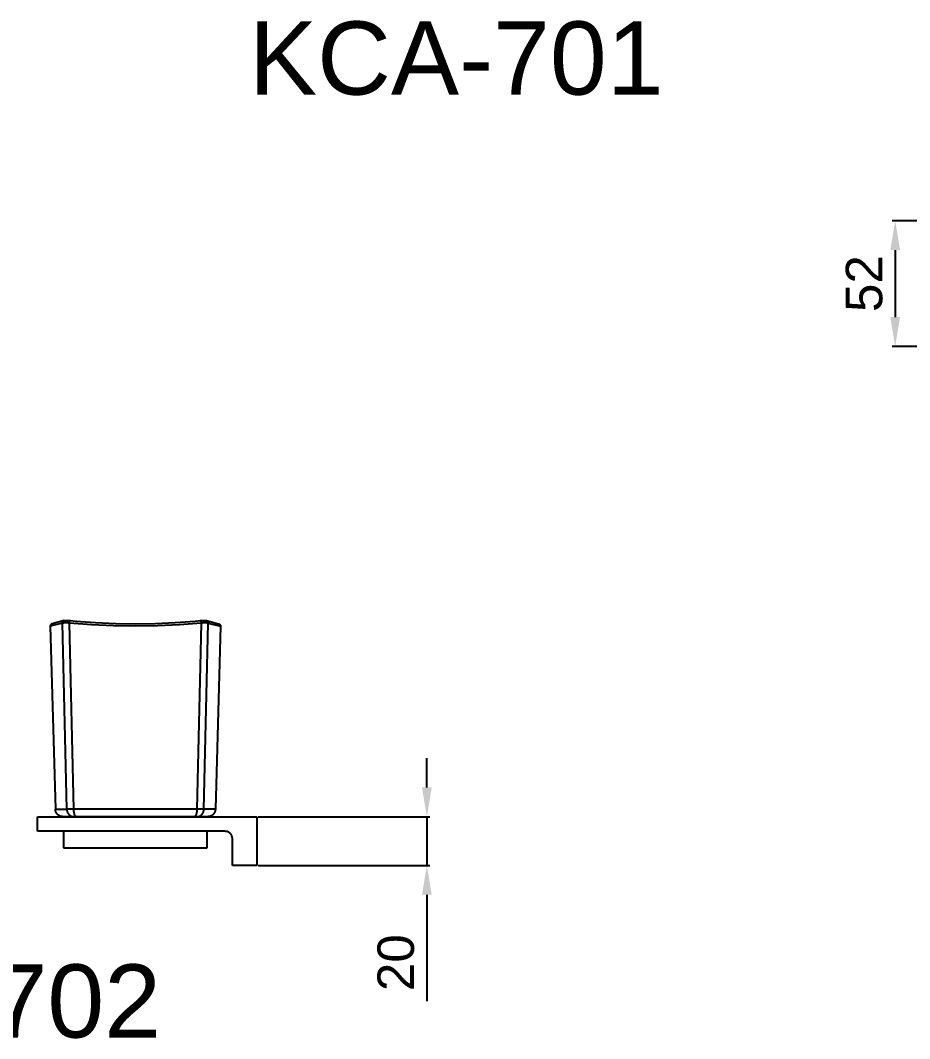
# Model space of a CAD drawing. Header units: millimetres. Extents: x 2219 to 3269, y 1238 to 2723.
# Drawn here: x 2551.2 to 2915.9, y 1879.4 to 2296.8 of the extents above; entities that cross this region are included whole.
import ezdxf

# ---------------------------------------------------------------- set-up
doc = ezdxf.new("R2010")
doc.units = ezdxf.units.MM
doc.layers.add('DIM2', color=3, linetype='Continuous')
doc.layers.add('main', color=7, linetype='Continuous')
doc.styles.add('Arial Regular', font='arial.ttf')
doc.styles.get("Standard").update_dxf_attribs({"font": 'arial.ttf'})
doc.dimstyles.new('ISO-25', dxfattribs={"dimtxt": 2.5, "dimasz": 2.5, "dimexe": 1.25, "dimexo": 0.625, "dimtad": 1, "dimtxsty": 'Standard', "dimcen": 2.5, "dimadec": 0, "dimazin": 0, "dimtfac": 1, "dimtmove": 0, "dimatfit": 3, "dimfxl": 1, "dimarcsym": 0})

# ---------------------------------------------------------------- blocks, each defined once
blk = doc.blocks.new('*D46')
at = {"layer": 'Defpoints', "color": 0, "transparency": 16777216}
for p in [(2960.73, 2214.68), (2909.99, 2163.18), (2940.73, 2163.18)]:
    blk.add_point(p, dxfattribs=at)
at = {"layer": 'DIM2', "color": 0, "lineweight": -2, "transparency": 16777216}
for p, q in [((2960.11, 2214.68), (2908.74, 2214.68)), ((2909.99, 2202.68), (2909.99, 2175.18)), ((2940.11, 2163.18), (2908.74, 2163.18))]:
    blk.add_line(p, q, dxfattribs=at)
at = {"layer": 'DIM2', "color": 0, "transparency": 16777216}
for points in [[(2907.99, 2202.68), (2911.99, 2202.68), (2909.99, 2214.68)], [(2907.99, 2175.18), (2911.99, 2175.18), (2909.99, 2163.18)]]:
    blk.add_solid(points, dxfattribs=at)
at = {"layer": 'DIM2', "color": 0, "transparency": 16777216, "insert": (2897.33, 2188.93), "char_height": 15, "attachment_point": 5, "rotation": 90}
blk.add_mtext('52', dxfattribs=at)
blk = doc.blocks.new('*D33')
at = {"layer": 'Defpoints', "color": 0, "transparency": 16777216}
for p in [(2648.15, 1970.41), (2648.15, 1950.41), (2717.9, 1950.41)]:
    blk.add_point(p, dxfattribs=at)
at = {"layer": 'DIM2', "color": 0, "lineweight": -2, "transparency": 16777216}
for p, q in [((2717.9, 1982.41), (2717.9, 1994.41)), ((2648.77, 1970.41), (2719.15, 1970.41)), ((2717.9, 1970.41), (2717.9, 1950.41)), ((2648.77, 1950.41), (2719.15, 1950.41)), ((2717.9, 1938.41), (2717.9, 1894.72))]:
    blk.add_line(p, q, dxfattribs=at)
at = {"layer": 'DIM2', "color": 0, "transparency": 16777216}
for points in [[(2715.9, 1982.41), (2719.9, 1982.41), (2717.9, 1970.41)], [(2715.9, 1938.41), (2719.9, 1938.41), (2717.9, 1950.41)]]:
    blk.add_solid(points, dxfattribs=at)
at = {"layer": 'DIM2', "color": 0, "transparency": 16777216, "insert": (2705.24, 1910.57), "char_height": 15, "attachment_point": 5, "rotation": 90}
blk.add_mtext('20', dxfattribs=at)

msp = doc.modelspace()

# ---------------------------------------------------------------- linework, layer by layer
at = {"layer": 'main'}
for p, q in [((2568.45, 2049.72), (2563.42, 2048.44)), ((2569.15, 2050.77), (2564.27, 2049.51)), ((2568.45, 2049.95), (2568.46, 2049.98)), ((2568.45, 2049.91), (2568.45, 2049.95)), ((2568.45, 2049.88), (2568.45, 2049.91)), ((2568.45, 2049.85), (2568.45, 2049.88)), ((2568.45, 2049.81), (2568.45, 2049.85)), ((2568.45, 2049.78), (2568.45, 2049.81)), ((2568.45, 2049.75), (2568.45, 2049.78)), ((2568.69, 2049.76), (2568.45, 2049.72)), ((2568.45, 2049.72), (2568.45, 2049.75)), ((2568.45, 2049.71), (2568.45, 2049.72)), ((2570.24, 1973.46), (2568.45, 2049.71)), ((2568.46, 2049.98), (2568.47, 2050.01)), ((2568.47, 2050.05), (2568.48, 2050.08)), ((2568.47, 2050.01), (2568.47, 2050.05)), ((2568.48, 2050.08), (2568.49, 2050.11)), ((2568.48, 2050.05), (2568.48, 2050.05)), ((2568.49, 2050.11), (2568.5, 2050.14)), ((2568.5, 2050.14), (2568.51, 2050.17)), ((2568.51, 2050.17), (2568.52, 2050.2)), ((2568.52, 2050.2), (2568.54, 2050.23)), ((2568.54, 2050.23), (2568.55, 2050.26)), ((2568.55, 2050.26), (2568.57, 2050.29)), ((2568.57, 2050.29), (2568.58, 2050.32)), ((2568.58, 2050.32), (2568.6, 2050.35)), ((2568.6, 2050.35), (2568.62, 2050.38)), ((2568.62, 2050.38), (2568.64, 2050.4)), ((2568.64, 2050.4), (2568.66, 2050.43)), ((2568.66, 2050.43), (2568.68, 2050.46)), ((2568.68, 2050.46), (2568.7, 2050.48)), ((2568.92, 2049.8), (2568.69, 2049.76)), ((2568.7, 2050.48), (2568.72, 2050.5)), ((2568.72, 2050.5), (2568.75, 2050.53)), ((2568.75, 2050.53), (2568.77, 2050.55)), ((2568.77, 2050.55), (2568.8, 2050.57)), ((2568.8, 2050.57), (2568.82, 2050.59)), ((2568.82, 2050.59), (2568.85, 2050.61)), ((2568.85, 2050.61), (2568.88, 2050.63)), ((2568.88, 2050.63), (2568.91, 2050.65)), ((2568.91, 2050.65), (2568.93, 2050.67)), ((2569.16, 2049.83), (2568.92, 2049.8)), ((2568.93, 2050.67), (2568.96, 2050.68)), ((2568.96, 2050.68), (2568.99, 2050.7)), ((2568.99, 2050.7), (2569.02, 2050.71)), ((2569.02, 2050.71), (2569.05, 2050.72)), ((2569.05, 2050.72), (2569.08, 2050.74)), ((2569.08, 2050.74), (2569.12, 2050.75)), ((2569.12, 2050.75), (2569.15, 2050.76)), ((2569.15, 2050.76), (2569.18, 2050.77)), ((2569.4, 2049.85), (2569.16, 2049.83)), ((2569.18, 2050.77), (2569.21, 2050.77)), ((2569.21, 2050.77), (2569.24, 2050.78)), ((2569.24, 2050.78), (2569.28, 2050.78)), ((2569.28, 2050.78), (2569.31, 2050.79)), ((2569.31, 2050.79), (2569.34, 2050.79)), ((2569.34, 2050.79), (2569.38, 2050.79)), ((2569.38, 2050.79), (2569.38, 2050.79)), ((2569.38, 2050.79), (2569.42, 2050.79)), ((2569.64, 2049.86), (2569.4, 2049.85)), ((2569.42, 2050.79), (2571.74, 2050.79)), ((2569.88, 2049.86), (2569.64, 2049.86)), ((2570.12, 2049.86), (2569.88, 2049.86)), ((2570.36, 2049.85), (2570.12, 2049.86)), ((2570.59, 2049.83), (2570.36, 2049.85)), ((2570.83, 2049.8), (2570.59, 2049.83)), ((2571.07, 2049.76), (2570.83, 2049.8)), ((2571.3, 2049.72), (2571.07, 2049.76)), ((2571.3, 2050.02), (2571.31, 2050.06)), ((2571.3, 2049.98), (2571.3, 2050.02)), ((2571.3, 2049.94), (2571.3, 2049.98)), ((2571.3, 2049.9), (2571.3, 2049.94)), ((2571.3, 2049.86), (2571.3, 2049.9)), ((2571.3, 2049.82), (2571.3, 2049.86)), ((2571.3, 2049.78), (2571.3, 2049.82)), ((2571.3, 2049.74), (2571.3, 2049.78)), ((2571.3, 2049.71), (2571.3, 2049.74)), ((2571.3, 2049.71), (2571.3, 2049.72)), ((2580.3, 2049.01), (2571.3, 2049.72)), ((2573.1, 1973.46), (2571.3, 2049.71)), ((2571.31, 2050.06), (2571.32, 2050.1)), ((2571.32, 2050.14), (2571.33, 2050.17)), ((2571.32, 2050.1), (2571.32, 2050.14)), ((2571.33, 2050.17), (2571.34, 2050.21)), ((2571.34, 2050.21), (2571.36, 2050.25)), ((2571.36, 2050.25), (2571.37, 2050.29)), ((2571.37, 2050.29), (2571.38, 2050.32)), ((2571.38, 2050.32), (2571.4, 2050.36)), ((2571.4, 2050.36), (2571.41, 2050.4)), ((2571.41, 2050.4), (2571.43, 2050.43)), ((2571.43, 2050.43), (2571.45, 2050.46)), ((2571.45, 2050.46), (2571.47, 2050.5)), ((2571.47, 2050.5), (2571.49, 2050.53)), ((2571.49, 2050.53), (2571.52, 2050.56)), ((2571.52, 2050.56), (2571.54, 2050.6)), ((2571.54, 2050.6), (2571.56, 2050.63)), ((2571.56, 2050.63), (2571.59, 2050.66)), ((2571.59, 2050.66), (2571.62, 2050.69)), ((2571.62, 2050.69), (2571.64, 2050.71)), ((2571.64, 2050.71), (2571.67, 2050.74)), ((2571.67, 2050.74), (2571.7, 2050.77)), ((2571.7, 2050.77), (2571.73, 2050.79)), ((2571.73, 2050.79), (2571.73, 2050.79)), ((2571.74, 2050.79), (2571.76, 2050.79)), ((2571.76, 2050.79), (2573.77, 2050.61)), ((2573.77, 2050.61), (2581.95, 2050)), ((2574.23, 2050.57), (2574.36, 2050.56)), ((2580.44, 2050.1), (2580.51, 2050.09)), ((2581.95, 2050), (2590.14, 2049.64)), ((2590.14, 2049.64), (2598.34, 2049.52)), ((2598.34, 2049.52), (2606.55, 2049.64)), ((2606.55, 2049.64), (2614.74, 2050)), ((2614.74, 2050), (2622.92, 2050.61)), ((2625.39, 2049.72), (2616.39, 2049.01)), ((2622.92, 2050.61), (2624.93, 2050.79)), ((2625.39, 2049.71), (2623.59, 1973.46)), ((2624.93, 2050.79), (2624.96, 2050.77)), ((2624.95, 2050.79), (2627.27, 2050.79)), ((2624.96, 2050.77), (2624.99, 2050.75)), ((2624.99, 2050.75), (2625.02, 2050.72)), ((2625.02, 2050.72), (2625.04, 2050.7)), ((2625.04, 2050.7), (2625.07, 2050.67)), ((2625.07, 2050.67), (2625.1, 2050.64)), ((2625.1, 2050.64), (2625.12, 2050.61)), ((2625.12, 2050.61), (2625.15, 2050.58)), ((2625.15, 2050.58), (2625.17, 2050.55)), ((2625.17, 2050.55), (2625.2, 2050.52)), ((2625.2, 2050.52), (2625.22, 2050.49)), ((2625.22, 2050.49), (2625.24, 2050.46)), ((2625.24, 2050.46), (2625.26, 2050.42)), ((2625.26, 2050.42), (2625.27, 2050.39)), ((2625.27, 2050.39), (2625.29, 2050.35)), ((2625.29, 2050.35), (2625.31, 2050.32)), ((2625.31, 2050.32), (2625.32, 2050.28)), ((2625.32, 2050.28), (2625.34, 2050.25)), ((2625.34, 2050.25), (2625.35, 2050.21)), ((2625.35, 2050.21), (2625.36, 2050.17)), ((2625.36, 2050.17), (2625.37, 2050.14)), ((2625.37, 2050.14), (2625.38, 2050.1)), ((2625.38, 2050.1), (2625.38, 2050.06)), ((2625.38, 2050.06), (2625.39, 2050.02)), ((2625.39, 2050.02), (2625.39, 2049.98)), ((2625.39, 2049.98), (2625.4, 2049.95)), ((2625.4, 2049.83), (2625.39, 2049.79)), ((2625.39, 2049.79), (2625.39, 2049.75)), ((2625.62, 2049.76), (2625.39, 2049.72)), ((2625.39, 2049.75), (2625.39, 2049.72)), ((2625.39, 2049.72), (2625.39, 2049.71)), ((2625.4, 2049.95), (2625.4, 2049.91)), ((2625.4, 2049.91), (2625.4, 2049.87)), ((2625.4, 2049.87), (2625.4, 2049.83)), ((2625.86, 2049.8), (2625.62, 2049.76)), ((2626.09, 2049.83), (2625.86, 2049.8)), ((2626.33, 2049.85), (2626.09, 2049.83)), ((2626.57, 2049.86), (2626.33, 2049.85)), ((2626.45, 1973.46), (2628.24, 2049.71)), ((2626.81, 2049.86), (2626.57, 2049.86)), ((2627.05, 2049.86), (2626.81, 2049.86)), ((2627.29, 2049.85), (2627.05, 2049.86)), ((2627.27, 2050.79), (2627.3, 2050.79)), ((2627.53, 2049.83), (2627.29, 2049.85)), ((2627.3, 2050.79), (2627.31, 2050.79)), ((2627.31, 2050.79), (2627.35, 2050.79)), ((2627.35, 2050.79), (2627.38, 2050.79)), ((2627.38, 2050.79), (2627.41, 2050.78)), ((2627.41, 2050.78), (2627.44, 2050.78)), ((2627.44, 2050.78), (2627.48, 2050.77)), ((2627.48, 2050.77), (2627.51, 2050.77)), ((2627.51, 2050.77), (2627.54, 2050.76)), ((2627.76, 2049.8), (2627.53, 2049.83)), ((2627.54, 2050.77), (2632.42, 2049.51)), ((2627.54, 2050.76), (2627.57, 2050.75)), ((2627.57, 2050.75), (2627.6, 2050.74)), ((2627.6, 2050.74), (2627.64, 2050.72)), ((2627.64, 2050.72), (2627.67, 2050.71)), ((2627.67, 2050.71), (2627.7, 2050.7)), ((2627.7, 2050.7), (2627.73, 2050.68)), ((2627.73, 2050.68), (2627.75, 2050.67)), ((2627.75, 2050.67), (2627.78, 2050.65)), ((2628, 2049.76), (2627.76, 2049.8)), ((2627.78, 2050.65), (2627.81, 2050.63)), ((2627.81, 2050.63), (2627.84, 2050.61)), ((2627.84, 2050.61), (2627.87, 2050.59)), ((2627.87, 2050.59), (2627.89, 2050.57)), ((2627.89, 2050.57), (2627.92, 2050.55)), ((2627.92, 2050.55), (2627.94, 2050.53)), ((2627.94, 2050.53), (2627.96, 2050.5)), ((2627.96, 2050.5), (2627.99, 2050.48)), ((2627.99, 2050.48), (2628.01, 2050.46)), ((2628.24, 2049.72), (2628, 2049.76)), ((2628.01, 2050.46), (2628.03, 2050.43)), ((2628.03, 2050.43), (2628.05, 2050.4)), ((2628.05, 2050.4), (2628.07, 2050.38)), ((2628.07, 2050.38), (2628.09, 2050.35)), ((2628.09, 2050.35), (2628.11, 2050.32)), ((2628.11, 2050.32), (2628.12, 2050.29)), ((2628.12, 2050.29), (2628.14, 2050.26)), ((2628.14, 2050.26), (2628.15, 2050.23)), ((2628.15, 2050.23), (2628.17, 2050.2)), ((2628.17, 2050.2), (2628.18, 2050.17)), ((2628.18, 2050.17), (2628.19, 2050.14)), ((2628.19, 2050.14), (2628.2, 2050.11)), ((2628.2, 2050.11), (2628.21, 2050.08)), ((2628.21, 2050.08), (2628.22, 2050.05)), ((2628.21, 2050.05), (2628.21, 2050.05)), ((2628.22, 2050.05), (2628.22, 2050.01)), ((2628.22, 2050.01), (2628.23, 2049.98)), ((2628.23, 2049.98), (2628.23, 2049.95)), ((2628.23, 2049.95), (2628.24, 2049.91)), ((2628.24, 2049.91), (2628.24, 2049.88)), ((2628.24, 2049.88), (2628.24, 2049.85)), ((2628.24, 2049.85), (2628.24, 2049.81)), ((2628.24, 2049.81), (2628.24, 2049.78)), ((2628.24, 2049.78), (2628.24, 2049.75)), ((2628.24, 2049.75), (2628.24, 2049.72)), ((2628.24, 2049.71), (2628.24, 2049.72)), ((2628.24, 2049.72), (2633.27, 2048.44)), ((2563.5, 2048.87), (2563.42, 2048.44)), ((2563.42, 2048.44), (2565.54, 1973.47)), ((2563.51, 2048.9), (2563.5, 2048.87)), ((2563.52, 2048.93), (2563.51, 2048.9)), ((2563.53, 2048.96), (2563.52, 2048.93)), ((2563.55, 2048.99), (2563.53, 2048.96)), ((2563.56, 2049.02), (2563.55, 2048.99)), ((2563.58, 2049.05), (2563.56, 2049.02)), ((2563.6, 2049.08), (2563.58, 2049.05)), ((2563.62, 2049.1), (2563.6, 2049.08)), ((2563.64, 2049.13), (2563.62, 2049.1)), ((2563.66, 2049.16), (2563.64, 2049.13)), ((2563.68, 2049.18), (2563.66, 2049.16)), ((2563.7, 2049.21), (2563.68, 2049.18)), ((2563.72, 2049.23), (2563.7, 2049.21)), ((2563.75, 2049.25), (2563.72, 2049.23)), ((2563.77, 2049.28), (2563.75, 2049.25)), ((2563.8, 2049.3), (2563.77, 2049.28)), ((2563.82, 2049.32), (2563.8, 2049.3)), ((2563.85, 2049.34), (2563.82, 2049.32)), ((2563.88, 2049.36), (2563.85, 2049.34)), ((2563.9, 2049.37), (2563.88, 2049.36)), ((2563.93, 2049.39), (2563.9, 2049.37)), ((2563.96, 2049.41), (2563.93, 2049.39)), ((2563.99, 2049.42), (2563.96, 2049.41)), ((2564.02, 2049.43), (2563.99, 2049.42)), ((2564.05, 2049.45), (2564.02, 2049.43)), ((2564.08, 2049.46), (2564.05, 2049.45)), ((2564.11, 2049.47), (2564.08, 2049.46)), ((2564.15, 2049.48), (2564.11, 2049.47)), ((2564.18, 2049.49), (2564.15, 2049.48)), ((2564.26, 2049.51), (2564.18, 2049.49)), ((2564.27, 2049.51), (2564.26, 2049.51)), ((2589.32, 2048.58), (2580.3, 2049.01)), ((2598.34, 2048.44), (2589.32, 2048.58)), ((2607.37, 2048.58), (2598.34, 2048.44)), ((2616.39, 2049.01), (2607.37, 2048.58)), ((2633.27, 2048.44), (2631.15, 1973.47)), ((2632.42, 2049.51), (2632.43, 2049.51)), ((2632.43, 2049.51), (2632.51, 2049.49)), ((2632.51, 2049.49), (2632.54, 2049.48)), ((2632.54, 2049.48), (2632.58, 2049.47)), ((2632.58, 2049.47), (2632.61, 2049.46)), ((2632.61, 2049.46), (2632.64, 2049.45)), ((2632.64, 2049.45), (2632.67, 2049.43)), ((2632.67, 2049.43), (2632.7, 2049.42)), ((2632.7, 2049.42), (2632.73, 2049.41)), ((2632.73, 2049.41), (2632.76, 2049.39)), ((2632.76, 2049.39), (2632.78, 2049.37)), ((2632.78, 2049.37), (2632.81, 2049.36)), ((2632.81, 2049.36), (2632.84, 2049.34)), ((2632.84, 2049.34), (2632.87, 2049.32)), ((2632.87, 2049.32), (2632.89, 2049.3)), ((2632.89, 2049.3), (2632.92, 2049.28)), ((2632.92, 2049.28), (2632.94, 2049.26)), ((2632.94, 2049.26), (2632.96, 2049.23)), ((2632.96, 2049.23), (2632.99, 2049.21)), ((2632.99, 2049.21), (2633.01, 2049.18)), ((2633.01, 2049.18), (2633.03, 2049.16)), ((2633.03, 2049.16), (2633.05, 2049.13)), ((2633.05, 2049.13), (2633.07, 2049.11)), ((2633.07, 2049.11), (2633.09, 2049.08)), ((2633.09, 2049.08), (2633.1, 2049.05)), ((2633.1, 2049.05), (2633.12, 2049.02)), ((2633.12, 2049.02), (2633.14, 2048.99)), ((2633.14, 2048.99), (2633.15, 2048.96)), ((2633.15, 2048.96), (2633.16, 2048.93)), ((2633.16, 2048.93), (2633.18, 2048.9)), ((2633.18, 2048.9), (2633.2, 2048.85)), ((2633.2, 2048.85), (2633.27, 2048.44)), ((2558.15, 1964.41), (2558.15, 1970.41)), ((2558.15, 1970.41), (2561.15, 1970.41)), ((2561.15, 1970.41), (2648.15, 1970.41)), ((2565.54, 1973.47), (2570.24, 1973.46)), ((2565.54, 1973.36), (2565.54, 1973.47)), ((2565.54, 1973.26), (2565.54, 1973.36)), ((2565.55, 1973.15), (2565.54, 1973.26)), ((2565.57, 1973.05), (2565.55, 1973.15)), ((2565.58, 1972.94), (2565.57, 1973.05)), ((2565.6, 1972.84), (2565.58, 1972.94)), ((2565.63, 1972.74), (2565.6, 1972.84)), ((2565.65, 1972.64), (2565.63, 1972.74)), ((2565.69, 1972.54), (2565.65, 1972.64)), ((2565.72, 1972.44), (2565.69, 1972.54)), ((2565.76, 1972.34), (2565.72, 1972.44)), ((2565.8, 1972.24), (2565.76, 1972.34)), ((2565.84, 1972.15), (2565.8, 1972.24)), ((2565.89, 1972.05), (2565.84, 1972.15)), ((2565.94, 1971.96), (2565.89, 1972.05)), ((2565.99, 1971.87), (2565.94, 1971.96)), ((2566.05, 1971.78), (2565.99, 1971.87)), ((2566.11, 1971.69), (2566.05, 1971.78)), ((2566.17, 1971.61), (2566.11, 1971.69)), ((2566.24, 1971.53), (2566.17, 1971.61)), ((2566.31, 1971.45), (2566.24, 1971.53)), ((2566.38, 1971.37), (2566.31, 1971.45)), ((2566.45, 1971.29), (2566.38, 1971.37)), ((2566.53, 1971.22), (2566.45, 1971.29)), ((2566.61, 1971.15), (2566.53, 1971.22)), ((2566.69, 1971.08), (2566.61, 1971.15)), ((2566.77, 1971.02), (2566.69, 1971.08)), ((2566.75, 1970.41), (2629.94, 1970.41)), ((2566.86, 1970.96), (2566.77, 1971.02)), ((2566.94, 1970.9), (2566.86, 1970.96)), ((2567.03, 1970.84), (2566.94, 1970.9)), ((2567.12, 1970.79), (2567.03, 1970.84)), ((2567.22, 1970.74), (2567.12, 1970.79)), ((2567.31, 1970.7), (2567.22, 1970.74)), ((2567.41, 1970.65), (2567.31, 1970.7)), ((2567.51, 1970.62), (2567.41, 1970.65)), ((2567.61, 1970.58), (2567.51, 1970.62)), ((2567.71, 1970.55), (2567.61, 1970.58)), ((2567.81, 1970.52), (2567.71, 1970.55)), ((2567.91, 1970.49), (2567.81, 1970.52)), ((2568.01, 1970.47), (2567.91, 1970.49)), ((2568.12, 1970.45), (2568.01, 1970.47)), ((2568.22, 1970.44), (2568.12, 1970.45)), ((2568.32, 1970.42), (2568.22, 1970.44)), ((2568.43, 1970.42), (2568.32, 1970.42)), ((2568.53, 1970.41), (2568.43, 1970.42)), ((2571.99, 1970.41), (2568.53, 1970.41)), ((2573.1, 1973.46), (2570.24, 1973.46)), ((2570.24, 1973.46), (2570.24, 1973.36)), ((2570.24, 1973.36), (2570.24, 1973.26)), ((2570.24, 1973.26), (2570.25, 1973.16)), ((2570.25, 1973.16), (2570.25, 1973.05)), ((2570.25, 1973.05), (2570.27, 1972.95)), ((2570.27, 1972.95), (2570.28, 1972.85)), ((2570.28, 1972.85), (2570.3, 1972.75)), ((2570.3, 1972.75), (2570.33, 1972.65)), ((2570.33, 1972.65), (2570.35, 1972.56)), ((2570.35, 1972.56), (2570.38, 1972.46)), ((2570.38, 1972.46), (2570.42, 1972.36)), ((2570.42, 1972.36), (2570.45, 1972.27)), ((2570.45, 1972.27), (2570.49, 1972.17)), ((2570.49, 1972.17), (2570.54, 1972.08)), ((2570.54, 1972.08), (2570.58, 1971.99)), ((2570.58, 1971.99), (2570.63, 1971.9)), ((2570.63, 1971.9), (2570.68, 1971.82)), ((2570.68, 1971.82), (2570.74, 1971.73)), ((2570.74, 1971.73), (2570.8, 1971.65)), ((2570.8, 1971.65), (2570.86, 1971.56)), ((2570.86, 1971.56), (2570.92, 1971.49)), ((2570.92, 1971.49), (2570.99, 1971.41)), ((2570.99, 1971.41), (2571.05, 1971.33)), ((2571.05, 1971.33), (2571.13, 1971.26)), ((2571.13, 1971.26), (2571.2, 1971.19)), ((2571.2, 1971.19), (2571.28, 1971.12)), ((2571.28, 1971.12), (2571.35, 1971.06)), ((2571.35, 1971.06), (2571.43, 1971)), ((2571.43, 1971), (2571.52, 1970.94)), ((2571.52, 1970.94), (2571.6, 1970.88)), ((2571.6, 1970.88), (2571.69, 1970.83)), ((2571.69, 1970.83), (2571.78, 1970.78)), ((2571.78, 1970.78), (2571.87, 1970.73)), ((2571.87, 1970.73), (2571.96, 1970.68)), ((2571.96, 1970.68), (2572.05, 1970.64)), ((2573.03, 1970.41), (2571.99, 1970.41)), ((2572.05, 1970.64), (2572.14, 1970.6)), ((2572.14, 1970.6), (2572.24, 1970.57)), ((2572.24, 1970.57), (2572.34, 1970.54)), ((2572.34, 1970.54), (2572.43, 1970.51)), ((2572.43, 1970.51), (2572.53, 1970.49)), ((2572.53, 1970.49), (2572.63, 1970.46)), ((2572.63, 1970.46), (2572.73, 1970.45)), ((2572.73, 1970.45), (2572.83, 1970.43)), ((2572.83, 1970.43), (2572.93, 1970.42)), ((2572.93, 1970.42), (2573.03, 1970.41)), ((2573.03, 1970.41), (2574.18, 1970.41)), ((2623.59, 1973.46), (2573.1, 1973.46)), ((2573.11, 1973.18), (2573.1, 1973.46)), ((2573.12, 1972.9), (2573.11, 1973.18)), ((2573.15, 1972.61), (2573.12, 1972.9)), ((2573.17, 1972.47), (2573.15, 1972.61)), ((2573.19, 1972.33), (2573.17, 1972.47)), ((2573.21, 1972.19), (2573.19, 1972.33)), ((2573.23, 1972.05), (2573.21, 1972.19)), ((2573.26, 1971.92), (2573.23, 1972.05)), ((2573.29, 1971.78), (2573.26, 1971.92)), ((2573.32, 1971.66), (2573.29, 1971.78)), ((2573.35, 1971.53), (2573.32, 1971.66)), ((2573.39, 1971.41), (2573.35, 1971.53)), ((2573.43, 1971.3), (2573.39, 1971.41)), ((2573.47, 1971.19), (2573.43, 1971.3)), ((2573.49, 1971.14), (2573.47, 1971.19)), ((2573.51, 1971.09), (2573.49, 1971.14)), ((2573.53, 1971.04), (2573.51, 1971.09)), ((2573.55, 1970.99), (2573.53, 1971.04)), ((2573.58, 1970.95), (2573.55, 1970.99)), ((2573.6, 1970.91), (2573.58, 1970.95)), ((2573.62, 1970.86), (2573.6, 1970.91)), ((2573.65, 1970.82), (2573.62, 1970.86)), ((2573.67, 1970.79), (2573.65, 1970.82)), ((2573.69, 1970.75), (2573.67, 1970.79)), ((2573.72, 1970.72), (2573.69, 1970.75)), ((2573.74, 1970.68), (2573.72, 1970.72)), ((2573.77, 1970.65), (2573.74, 1970.68)), ((2573.79, 1970.62), (2573.77, 1970.65)), ((2573.8, 1970.61), (2573.79, 1970.62)), ((2573.81, 1970.6), (2573.8, 1970.61)), ((2573.83, 1970.59), (2573.81, 1970.6)), ((2573.84, 1970.57), (2573.83, 1970.59)), ((2573.85, 1970.56), (2573.84, 1970.57)), ((2573.86, 1970.55), (2573.85, 1970.56)), ((2573.88, 1970.54), (2573.86, 1970.55)), ((2573.89, 1970.53), (2573.88, 1970.54)), ((2573.9, 1970.52), (2573.89, 1970.53)), ((2573.91, 1970.51), (2573.9, 1970.52)), ((2573.93, 1970.5), (2573.91, 1970.51)), ((2573.94, 1970.49), (2573.93, 1970.5)), ((2573.95, 1970.48), (2573.94, 1970.49)), ((2573.96, 1970.48), (2573.95, 1970.48)), ((2573.97, 1970.47), (2573.96, 1970.48)), ((2573.99, 1970.46), (2573.97, 1970.47)), ((2574, 1970.46), (2573.99, 1970.46)), ((2574.01, 1970.45), (2574, 1970.46)), ((2574.02, 1970.45), (2574.01, 1970.45)), ((2574.04, 1970.44), (2574.02, 1970.45)), ((2574.05, 1970.44), (2574.04, 1970.44)), ((2574.06, 1970.43), (2574.05, 1970.44)), ((2574.07, 1970.43), (2574.06, 1970.43)), ((2574.08, 1970.42), (2574.07, 1970.43)), ((2574.1, 1970.42), (2574.08, 1970.42)), ((2574.11, 1970.42), (2574.1, 1970.42)), ((2574.12, 1970.42), (2574.11, 1970.42)), ((2574.13, 1970.41), (2574.12, 1970.42)), ((2574.14, 1970.41), (2574.13, 1970.41)), ((2574.16, 1970.41), (2574.14, 1970.41)), ((2574.17, 1970.41), (2574.16, 1970.41)), ((2574.18, 1970.41), (2574.17, 1970.41)), ((2622.51, 1970.41), (2574.18, 1970.41)), ((2622.52, 1970.41), (2622.51, 1970.41)), ((2622.51, 1970.41), (2623.65, 1970.41)), ((2622.53, 1970.41), (2622.52, 1970.41)), ((2622.54, 1970.41), (2622.53, 1970.41)), ((2622.56, 1970.41), (2622.54, 1970.41)), ((2622.57, 1970.42), (2622.56, 1970.41)), ((2622.58, 1970.42), (2622.57, 1970.42)), ((2622.59, 1970.42), (2622.58, 1970.42)), ((2622.6, 1970.42), (2622.59, 1970.42)), ((2622.62, 1970.43), (2622.6, 1970.42)), ((2622.63, 1970.43), (2622.62, 1970.43)), ((2622.64, 1970.44), (2622.63, 1970.43)), ((2622.65, 1970.44), (2622.64, 1970.44)), ((2622.67, 1970.45), (2622.65, 1970.44)), ((2622.68, 1970.45), (2622.67, 1970.45)), ((2622.69, 1970.46), (2622.68, 1970.45)), ((2622.7, 1970.46), (2622.69, 1970.46)), ((2622.71, 1970.47), (2622.7, 1970.46)), ((2622.73, 1970.48), (2622.71, 1970.47)), ((2622.74, 1970.48), (2622.73, 1970.48)), ((2622.75, 1970.49), (2622.74, 1970.48)), ((2622.76, 1970.5), (2622.75, 1970.49)), ((2622.78, 1970.51), (2622.76, 1970.5)), ((2622.79, 1970.52), (2622.78, 1970.51)), ((2622.8, 1970.53), (2622.79, 1970.52)), ((2622.81, 1970.54), (2622.8, 1970.53)), ((2622.83, 1970.55), (2622.81, 1970.54)), ((2622.84, 1970.56), (2622.83, 1970.55)), ((2622.85, 1970.57), (2622.84, 1970.56)), ((2622.86, 1970.59), (2622.85, 1970.57)), ((2622.88, 1970.6), (2622.86, 1970.59)), ((2622.89, 1970.61), (2622.88, 1970.6)), ((2622.9, 1970.62), (2622.89, 1970.61)), ((2622.92, 1970.65), (2622.9, 1970.62)), ((2622.95, 1970.68), (2622.92, 1970.65)), ((2622.97, 1970.72), (2622.95, 1970.68)), ((2623, 1970.75), (2622.97, 1970.72)), ((2623.02, 1970.79), (2623, 1970.75)), ((2623.04, 1970.82), (2623.02, 1970.79)), ((2623.07, 1970.86), (2623.04, 1970.82)), ((2623.09, 1970.91), (2623.07, 1970.86)), ((2623.11, 1970.95), (2623.09, 1970.91)), ((2623.13, 1970.99), (2623.11, 1970.95)), ((2623.16, 1971.04), (2623.13, 1970.99)), ((2623.18, 1971.09), (2623.16, 1971.04)), ((2623.2, 1971.14), (2623.18, 1971.09)), ((2623.22, 1971.19), (2623.2, 1971.14)), ((2623.26, 1971.3), (2623.22, 1971.19)), ((2623.3, 1971.41), (2623.26, 1971.3)), ((2623.34, 1971.53), (2623.3, 1971.41)), ((2623.37, 1971.66), (2623.34, 1971.53)), ((2623.4, 1971.78), (2623.37, 1971.66)), ((2623.43, 1971.92), (2623.4, 1971.78)), ((2623.46, 1972.05), (2623.43, 1971.92)), ((2623.48, 1972.19), (2623.46, 1972.05)), ((2623.5, 1972.33), (2623.48, 1972.19)), ((2623.52, 1972.47), (2623.5, 1972.33)), ((2623.54, 1972.61), (2623.52, 1972.47)), ((2623.57, 1972.9), (2623.54, 1972.61)), ((2623.58, 1973.18), (2623.57, 1972.9)), ((2623.59, 1973.46), (2623.58, 1973.18)), ((2626.45, 1973.46), (2623.59, 1973.46)), ((2623.65, 1970.41), (2623.76, 1970.42)), ((2627.84, 1970.41), (2623.65, 1970.41)), ((2623.76, 1970.42), (2623.86, 1970.43)), ((2623.86, 1970.43), (2623.96, 1970.45)), ((2623.96, 1970.45), (2624.06, 1970.46)), ((2624.06, 1970.46), (2624.16, 1970.49)), ((2624.16, 1970.49), (2624.26, 1970.51)), ((2624.26, 1970.51), (2624.35, 1970.54)), ((2624.35, 1970.54), (2624.45, 1970.57)), ((2624.45, 1970.57), (2624.54, 1970.6)), ((2624.54, 1970.6), (2624.64, 1970.64)), ((2624.64, 1970.64), (2624.73, 1970.68)), ((2624.73, 1970.68), (2624.82, 1970.73)), ((2624.82, 1970.73), (2624.91, 1970.78)), ((2624.91, 1970.78), (2625, 1970.83)), ((2625, 1970.83), (2625.09, 1970.88)), ((2625.09, 1970.88), (2625.17, 1970.94)), ((2625.17, 1970.94), (2625.25, 1971)), ((2625.25, 1971), (2625.34, 1971.06)), ((2625.34, 1971.06), (2625.41, 1971.12)), ((2625.41, 1971.12), (2625.49, 1971.19)), ((2625.49, 1971.19), (2625.56, 1971.26)), ((2625.56, 1971.26), (2625.63, 1971.33)), ((2625.63, 1971.33), (2625.7, 1971.41)), ((2625.7, 1971.41), (2625.77, 1971.49)), ((2625.77, 1971.49), (2625.83, 1971.56)), ((2625.83, 1971.56), (2625.89, 1971.65)), ((2625.89, 1971.65), (2625.95, 1971.73)), ((2625.95, 1971.73), (2626.01, 1971.82)), ((2626.01, 1971.82), (2626.06, 1971.9)), ((2626.06, 1971.9), (2626.11, 1971.99)), ((2626.11, 1971.99), (2626.15, 1972.08)), ((2626.15, 1972.08), (2626.2, 1972.17)), ((2626.2, 1972.17), (2626.24, 1972.27)), ((2626.24, 1972.27), (2626.27, 1972.36)), ((2626.27, 1972.36), (2626.31, 1972.46)), ((2626.31, 1972.46), (2626.34, 1972.56)), ((2626.34, 1972.56), (2626.36, 1972.65)), ((2626.36, 1972.65), (2626.39, 1972.75)), ((2626.39, 1972.75), (2626.41, 1972.85)), ((2626.41, 1972.85), (2626.42, 1972.95)), ((2626.42, 1972.95), (2626.43, 1973.05)), ((2626.43, 1973.05), (2626.44, 1973.16)), ((2626.44, 1973.16), (2626.45, 1973.26)), ((2631.15, 1973.47), (2626.45, 1973.46)), ((2626.45, 1973.36), (2626.45, 1973.46)), ((2626.45, 1973.26), (2626.45, 1973.36)), ((2628.16, 1970.41), (2627.84, 1970.41)), ((2628.26, 1970.42), (2628.16, 1970.41)), ((2628.37, 1970.42), (2628.26, 1970.42)), ((2628.47, 1970.44), (2628.37, 1970.42)), ((2628.57, 1970.45), (2628.47, 1970.44)), ((2628.68, 1970.47), (2628.57, 1970.45)), ((2628.78, 1970.49), (2628.68, 1970.47)), ((2628.88, 1970.52), (2628.78, 1970.49)), ((2628.98, 1970.55), (2628.88, 1970.52)), ((2629.08, 1970.58), (2628.98, 1970.55)), ((2629.18, 1970.62), (2629.08, 1970.58)), ((2629.28, 1970.65), (2629.18, 1970.62)), ((2629.38, 1970.7), (2629.28, 1970.65)), ((2629.47, 1970.74), (2629.38, 1970.7)), ((2629.56, 1970.79), (2629.47, 1970.74)), ((2629.66, 1970.84), (2629.56, 1970.79)), ((2629.74, 1970.9), (2629.66, 1970.84)), ((2629.83, 1970.96), (2629.74, 1970.9)), ((2629.92, 1971.02), (2629.83, 1970.96)), ((2630, 1971.08), (2629.92, 1971.02)), ((2630.08, 1971.15), (2630, 1971.08)), ((2630.16, 1971.22), (2630.08, 1971.15)), ((2630.24, 1971.29), (2630.16, 1971.22)), ((2630.31, 1971.37), (2630.24, 1971.29)), ((2630.38, 1971.45), (2630.31, 1971.37)), ((2630.45, 1971.53), (2630.38, 1971.45)), ((2630.52, 1971.61), (2630.45, 1971.53)), ((2630.58, 1971.69), (2630.52, 1971.61)), ((2630.64, 1971.78), (2630.58, 1971.69)), ((2630.7, 1971.87), (2630.64, 1971.78)), ((2630.75, 1971.96), (2630.7, 1971.87)), ((2630.8, 1972.05), (2630.75, 1971.96)), ((2630.85, 1972.15), (2630.8, 1972.05)), ((2630.89, 1972.24), (2630.85, 1972.15)), ((2630.93, 1972.34), (2630.89, 1972.24)), ((2630.97, 1972.44), (2630.93, 1972.34)), ((2631, 1972.54), (2630.97, 1972.44)), ((2631.03, 1972.64), (2631, 1972.54)), ((2631.06, 1972.74), (2631.03, 1972.64)), ((2631.09, 1972.84), (2631.06, 1972.74)), ((2631.11, 1972.94), (2631.09, 1972.84)), ((2631.12, 1973.05), (2631.11, 1972.94)), ((2631.14, 1973.15), (2631.12, 1973.05)), ((2631.15, 1973.26), (2631.14, 1973.15)), ((2631.15, 1973.47), (2631.15, 1973.36)), ((2631.15, 1973.36), (2631.15, 1973.26)), ((2648.15, 1970.41), (2648.15, 1950.41)), ((2561.15, 1964.41), (2558.15, 1964.41)), ((2635.15, 1964.41), (2561.15, 1964.41)), ((2568.84, 1964.41), (2568.84, 1957.57)), ((2627.84, 1957.57), (2627.84, 1964.41)), ((2635.25, 1964.41), (2635.15, 1964.41)), ((2635.36, 1964.4), (2635.25, 1964.41)), ((2635.46, 1964.4), (2635.36, 1964.4)), ((2635.57, 1964.38), (2635.46, 1964.4)), ((2635.67, 1964.37), (2635.57, 1964.38)), ((2635.77, 1964.35), (2635.67, 1964.37)), ((2635.88, 1964.32), (2635.77, 1964.35)), ((2635.98, 1964.3), (2635.88, 1964.32)), ((2636.08, 1964.27), (2635.98, 1964.3)), ((2636.18, 1964.23), (2636.08, 1964.27)), ((2636.27, 1964.19), (2636.18, 1964.23)), ((2636.37, 1964.15), (2636.27, 1964.19)), ((2636.46, 1964.11), (2636.37, 1964.15)), ((2636.56, 1964.06), (2636.46, 1964.11)), ((2636.65, 1964.01), (2636.56, 1964.06)), ((2636.74, 1963.96), (2636.65, 1964.01)), ((2636.83, 1963.9), (2636.74, 1963.96)), ((2636.91, 1963.84), (2636.83, 1963.9)), ((2637, 1963.78), (2636.91, 1963.84)), ((2637.08, 1963.71), (2637, 1963.78)), ((2637.16, 1963.64), (2637.08, 1963.71)), ((2637.23, 1963.57), (2637.16, 1963.64)), ((2637.31, 1963.5), (2637.23, 1963.57)), ((2637.38, 1963.42), (2637.31, 1963.5)), ((2637.45, 1963.34), (2637.38, 1963.42)), ((2637.51, 1963.26), (2637.45, 1963.34)), ((2637.58, 1963.18), (2637.51, 1963.26)), ((2637.64, 1963.09), (2637.58, 1963.18)), ((2637.69, 1963), (2637.64, 1963.09)), ((2637.75, 1962.91), (2637.69, 1963)), ((2637.8, 1962.82), (2637.75, 1962.91)), ((2637.85, 1962.73), (2637.8, 1962.82)), ((2637.89, 1962.63), (2637.85, 1962.73)), ((2637.93, 1962.54), (2637.89, 1962.63)), ((2637.97, 1962.44), (2637.93, 1962.54)), ((2638, 1962.34), (2637.97, 1962.44)), ((2638.03, 1962.24), (2638, 1962.34)), ((2638.06, 1962.14), (2638.03, 1962.24)), ((2638.08, 1962.04), (2638.06, 1962.14)), ((2638.1, 1961.93), (2638.08, 1962.04)), ((2638.12, 1961.83), (2638.1, 1961.93)), ((2638.13, 1961.73), (2638.12, 1961.83)), ((2638.14, 1961.62), (2638.13, 1961.73)), ((2638.15, 1961.52), (2638.14, 1961.62)), ((2638.15, 1961.41), (2638.15, 1961.52)), ((2638.15, 1950.41), (2638.15, 1961.41)), ((2568.84, 1957.57), (2627.84, 1957.57)), ((2648.15, 1950.41), (2638.15, 1950.41))]:
    msp.add_line(p, q, dxfattribs=at)

# ---------------------------------------------------------------- texts
at = {"layer": 'main', "char_height": 30, "attachment_point": 1, "style": 'Arial Regular'}
for s, insert in [('KCA-701', (2644.96, 2296.4)), ('KCA-702', (2438.84, 1909.85))]:
    msp.add_mtext_dynamic_manual_height_columns(s, width=210.7264, gutter_width=12.5, heights=[0], dxfattribs=dict(at, insert=insert))

# ---------------------------------------------------------------- dimensions: what is measured, and where the dimension line sits
at = {"layer": 'DIM2', "color": 3}
for base, p1, p2, picture, middle in [((2909.99271864, 2163.18252887), (2960.73149972, 2214.68252887), (2940.73149972, 2163.18252887), '*D46', (2897.33412383, 2188.93252887)), ((2717.9, 1950.41), (2648.15, 1970.41), (2648.15, 1950.41), '*D33', (2705.24, 1910.57))]:
    dim = msp.add_linear_dim(base=base, p1=p1, p2=p2, angle=90, dimstyle='ISO-25', override={"dimtxt": 15, "dimasz": 12, "dimgap": 5, "dimdec": 0, "dimtix": 0, "dimtmove": 0}, dxfattribs=at)
    dim.commit()
    dim.dimension.update_dxf_attribs({"geometry": picture, "text_midpoint": middle})

doc.saveas('drawing.dxf')
